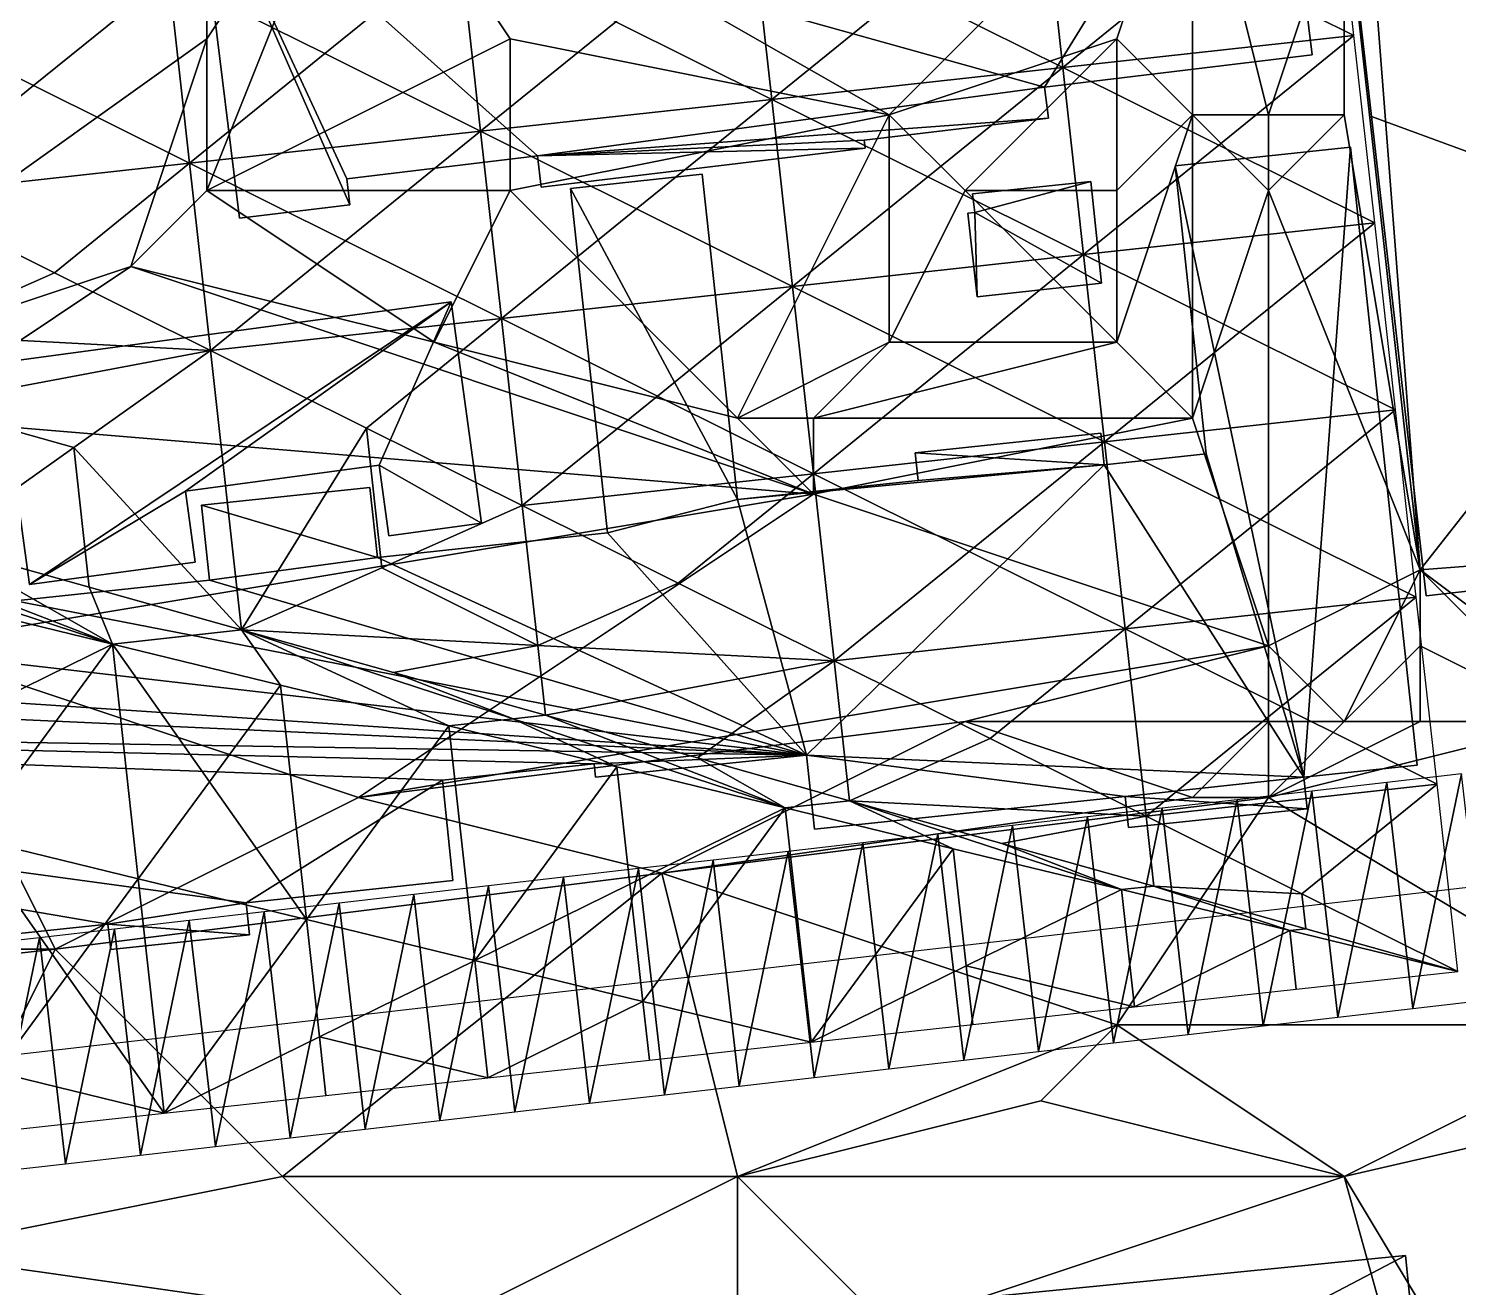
# Model space of a CAD drawing. Header units: metres. Extents: x -1103 to 901, y -902 to 905.
# Drawn here: x -828.7 to -790.99, y 507.08 to 540.27 of the extents above; entities that cross this region are included whole.
import ezdxf

# ---------------------------------------------------------------- set-up
doc = ezdxf.new("R2010")
doc.units = ezdxf.units.M
for name, color, linetype in [('OSM_BUILDING_FOOTPRINTS', 7, 'CONTINUOUS'), ('OSM_BUILDING_ROOFS', 1, 'CONTINUOUS'), ('OSM_BUILDING_WALLS', 8, 'CONTINUOUS'), ('OSM_PARKING', 8, 'CONTINUOUS'), ('OSM_ROAD_AXES', 2, 'CONTINUOUS'), ('OSM_ROAD_SURFACE', 9, 'CONTINUOUS'), ('OSM_TERRAIN', 3, 'CONTINUOUS')]:
    doc.layers.add(name, color=color, linetype=linetype)

msp = doc.modelspace()

# ---------------------------------------------------------------- linework, layer by layer
at = {"layer": 'OSM_BUILDING_FOOTPRINTS'}
for points in [[(-769.667, 554.857, 12.232), (-766.616, 528.172, 12.232), (-791.841, 525.318, 12.232), (-793.278, 537.959, 12.232), (-794.892, 552.015, 12.232), (-769.667, 554.857, 12.232)], [(-794.848, 539.584, 13.418), (-801.9, 538.733, 13.418), (-801.801, 537.914, 13.418), (-806.664, 537.328, 13.418), (-806.631, 537.118, 13.418), (-815.176, 536.089, 13.418), (-815.275, 536.919, 13.418), (-820.305, 536.311, 13.418), (-820.227, 535.625, 13.418), (-823.135, 535.271, 13.418), (-824.328, 544.992, 13.418), (-795.931, 548.421, 13.418), (-794.848, 539.584, 13.418)], [(-803.923, 535.404, 14.622), (-803.68, 533.203, 14.622), (-800.397, 533.557, 14.622), (-800.684, 536.245, 14.622), (-803.801, 535.913, 14.622), (-803.746, 535.426, 14.622), (-803.923, 535.404, 14.622)], [(-829.479, 531.456, 16.001), (-817.552, 533.07, 16.001), (-816.756, 527.231, 16.001), (-819.199, 526.899, 16.001), (-819.454, 528.757, 16.001), (-824.56, 528.072, 16.001), (-824.306, 526.203, 16.001), (-828.672, 525.616, 16.001), (-829.479, 531.456, 16.001)], [(-805.592, 506.606, 12.35), (-792.382, 507.923, 12.35), (-789.254, 476.902, 12.35), (-803.679, 475.464, 12.35), (-806.266, 501.165, 12.35), (-805.05, 501.276, 12.35), (-805.592, 506.606, 12.35)]]:
    msp.add_polyline3d(points, close=True, dxfattribs=at)
msp.add_polyline3d([(-829.048, 525.185, 13.005), (-823.93, 525.727, 13.005), (-824.14, 527.707, 13.005), (-819.697, 528.171, 13.005), (-819.498, 526.324, 13.005), (-813.429, 526.977, 13.005), (-814.402, 536.056, 13.005), (-810.931, 536.432, 13.005), (-810.002, 527.851, 13.005), (-805.238, 528.359, 13.005), (-805.316, 529.089, 13.005), (-800.419, 529.609, 13.005), (-800.33, 528.769, 13.005), (-797.644, 529.056, 13.005), (-798.462, 536.654, 13.005), (-793.831, 537.151, 13.005), (-792.073, 520.851, 13.005), (-795.069, 520.53, 13.005), (-794.98, 519.7, 13.005), (-799.689, 519.203, 13.005), (-799.778, 520.021, 13.005), (-807.968, 519.158, 13.005), (-808.178, 521.116, 13.005), (-813.75, 520.529, 13.005), (-813.783, 520.883, 13.005), (-817.784, 520.452, 13.005), (-817.508, 517.809, 13.005), (-822.957, 517.223, 13.005), (-822.869, 516.371, 13.005), (-826.528, 515.984, 13.005), (-826.605, 516.659, 13.005), (-832.386, 516.05, 13.005)], dxfattribs=at)
at = {"layer": 'OSM_BUILDING_ROOFS'}
for points in [[(-766.616, 528.172, 22.232), (-769.667, 554.857, 22.232), (-794.892, 552.015, 22.232)], [(-766.616, 528.172, 22.232), (-794.892, 552.015, 22.232), (-793.278, 537.959, 22.232)], [(-801.9, 538.733, 28.218), (-795.931, 548.421, 28.218), (-824.328, 544.992, 28.218)], [(-801.9, 538.733, 28.218), (-794.848, 539.584, 28.218), (-795.931, 548.421, 28.218)], [(-824.328, 544.992, 28.218), (-823.135, 535.271, 28.218), (-820.227, 535.625, 28.218)], [(-824.328, 544.992, 28.218), (-820.227, 535.625, 28.218), (-820.305, 536.311, 28.218)], [(-824.328, 544.992, 28.218), (-820.305, 536.311, 28.218), (-815.275, 536.919, 28.218)], [(-815.275, 536.919, 28.218), (-801.9, 538.733, 28.218), (-824.328, 544.992, 28.218)], [(-815.275, 536.919, 28.218), (-801.801, 537.914, 28.218), (-801.9, 538.733, 28.218)], [(-815.275, 536.919, 28.218), (-806.664, 537.328, 28.218), (-801.801, 537.914, 28.218)], [(-766.616, 528.172, 22.232), (-793.278, 537.959, 22.232), (-791.841, 525.318, 22.232)], [(-815.275, 536.919, 28.218), (-806.631, 537.118, 28.218), (-806.664, 537.328, 28.218)], [(-815.275, 536.919, 28.218), (-815.176, 536.089, 28.218), (-806.631, 537.118, 28.218)], [(-795.069, 520.53, 27.805), (-793.831, 537.151, 27.805), (-798.462, 536.654, 27.805)], [(-795.069, 520.53, 27.805), (-792.073, 520.851, 27.805), (-793.831, 537.151, 27.805)], [(-795.069, 520.53, 27.805), (-798.462, 536.654, 27.805), (-797.644, 529.056, 27.805)], [(-810.002, 527.851, 27.805), (-810.931, 536.432, 27.805), (-814.402, 536.056, 27.805)], [(-803.746, 535.426, 26.222), (-800.684, 536.245, 26.222), (-803.801, 535.913, 26.222)], [(-803.746, 535.426, 26.222), (-800.397, 533.557, 26.222), (-800.684, 536.245, 26.222)], [(-810.002, 527.851, 27.805), (-814.402, 536.056, 27.805), (-813.429, 526.977, 27.805)], [(-803.746, 535.426, 26.222), (-803.923, 535.404, 26.222), (-803.68, 533.203, 26.222)], [(-803.746, 535.426, 26.222), (-803.68, 533.203, 26.222), (-800.397, 533.557, 26.222)], [(-817.552, 533.07, 30.801), (-829.479, 531.456, 30.801), (-828.672, 525.616, 30.801)], [(-817.552, 533.07, 30.801), (-828.672, 525.616, 30.801), (-824.56, 528.072, 30.801)], [(-817.552, 533.07, 30.801), (-824.56, 528.072, 30.801), (-819.454, 528.757, 30.801)], [(-819.454, 528.757, 30.801), (-816.756, 527.231, 30.801), (-817.552, 533.07, 30.801)], [(-800.33, 528.769, 27.805), (-800.419, 529.609, 27.805), (-805.316, 529.089, 27.805)], [(-800.33, 528.769, 27.805), (-805.316, 529.089, 27.805), (-805.238, 528.359, 27.805)], [(-819.454, 528.757, 30.801), (-819.199, 526.899, 30.801), (-816.756, 527.231, 30.801)], [(-800.33, 528.769, 27.805), (-805.238, 528.359, 27.805), (-810.002, 527.851, 27.805)], [(-808.178, 521.116, 27.805), (-800.33, 528.769, 27.805), (-810.002, 527.851, 27.805)], [(-808.178, 521.116, 27.805), (-795.069, 520.53, 27.805), (-800.33, 528.769, 27.805)], [(-795.069, 520.53, 27.805), (-797.644, 529.056, 27.805), (-800.33, 528.769, 27.805)], [(-828.672, 525.616, 30.801), (-824.306, 526.203, 30.801), (-824.56, 528.072, 30.801)], [(-819.498, 526.324, 27.805), (-819.697, 528.171, 27.805), (-824.14, 527.707, 27.805)], [(-819.498, 526.324, 27.805), (-824.14, 527.707, 27.805), (-823.93, 525.727, 27.805)], [(-808.178, 521.116, 27.805), (-810.002, 527.851, 27.805), (-813.429, 526.977, 27.805)], [(-808.178, 521.116, 27.805), (-813.429, 526.977, 27.805), (-819.498, 526.324, 27.805)], [(-808.178, 521.116, 27.805), (-819.498, 526.324, 27.805), (-823.93, 525.727, 27.805)], [(-808.178, 521.116, 27.805), (-823.93, 525.727, 27.805), (-829.048, 525.185, 27.805)], [(-808.178, 521.116, 27.805), (-829.048, 525.185, 27.805), (-837.549, 524.51, 27.805)], [(-808.178, 521.116, 27.805), (-837.549, 524.51, 27.805), (-842.876, 523.404, 27.805)], [(-808.178, 521.116, 27.805), (-842.876, 523.404, 27.805), (-847.63, 522.896, 27.805)], [(-808.178, 521.116, 27.805), (-847.63, 522.896, 27.805), (-857.412, 521.911, 27.805)], [(-857.412, 521.911, 27.805), (-832.386, 516.05, 27.805), (-826.605, 516.659, 27.805)], [(-857.412, 521.911, 27.805), (-826.605, 516.659, 27.805), (-822.957, 517.223, 27.805)], [(-857.412, 521.911, 27.805), (-822.957, 517.223, 27.805), (-817.784, 520.452, 27.805)], [(-857.412, 521.911, 27.805), (-817.784, 520.452, 27.805), (-813.783, 520.883, 27.805)], [(-857.412, 521.911, 27.805), (-813.783, 520.883, 27.805), (-808.178, 521.116, 27.805)], [(-813.783, 520.883, 27.805), (-813.75, 520.529, 27.805), (-808.178, 521.116, 27.805)], [(-808.178, 521.116, 27.805), (-807.968, 519.158, 27.805), (-799.778, 520.021, 27.805)], [(-808.178, 521.116, 27.805), (-799.778, 520.021, 27.805), (-795.069, 520.53, 27.805)], [(-822.957, 517.223, 27.805), (-817.508, 517.809, 27.805), (-817.784, 520.452, 27.805)], [(-799.778, 520.021, 27.805), (-794.98, 519.7, 27.805), (-795.069, 520.53, 27.805)], [(-799.778, 520.021, 27.805), (-799.689, 519.203, 27.805), (-794.98, 519.7, 27.805)], [(-826.605, 516.659, 27.805), (-822.869, 516.371, 27.805), (-822.957, 517.223, 27.805)], [(-826.605, 516.659, 27.805), (-826.528, 515.984, 27.805), (-822.869, 516.371, 27.805)], [(-792.382, 507.923, 23.95), (-805.592, 506.606, 23.95), (-805.05, 501.276, 23.95)], [(-805.05, 501.276, 23.95), (-789.254, 476.902, 23.95), (-792.382, 507.923, 23.95)]]:
    msp.add_3dface(points, dxfattribs=at)
at = {"layer": 'OSM_BUILDING_WALLS'}
for points in [[(-794.892, 552.015, 12.232), (-793.278, 537.959, 12.232), (-793.278, 537.959, 22.232)], [(-794.892, 552.015, 12.232), (-793.278, 537.959, 22.232), (-794.892, 552.015, 22.232)], [(-794.848, 539.584, 13.418), (-795.931, 548.421, 13.418), (-795.931, 548.421, 28.218)], [(-794.848, 539.584, 13.418), (-795.931, 548.421, 28.218), (-794.848, 539.584, 28.218)], [(-824.328, 544.992, 13.418), (-823.135, 535.271, 13.418), (-823.135, 535.271, 28.218)], [(-824.328, 544.992, 13.418), (-823.135, 535.271, 28.218), (-824.328, 544.992, 28.218)], [(-801.9, 538.733, 13.418), (-794.848, 539.584, 13.418), (-794.848, 539.584, 28.218)], [(-801.9, 538.733, 13.418), (-794.848, 539.584, 28.218), (-801.9, 538.733, 28.218)], [(-801.801, 537.914, 13.418), (-801.9, 538.733, 13.418), (-801.9, 538.733, 28.218)], [(-801.801, 537.914, 13.418), (-801.9, 538.733, 28.218), (-801.801, 537.914, 28.218)], [(-806.664, 537.328, 13.418), (-801.801, 537.914, 13.418), (-801.801, 537.914, 28.218)], [(-806.664, 537.328, 13.418), (-801.801, 537.914, 28.218), (-806.664, 537.328, 28.218)], [(-793.278, 537.959, 12.232), (-791.841, 525.318, 12.232), (-791.841, 525.318, 22.232)], [(-793.278, 537.959, 12.232), (-791.841, 525.318, 22.232), (-793.278, 537.959, 22.232)], [(-815.176, 536.089, 13.418), (-806.631, 537.118, 13.418), (-806.631, 537.118, 28.218)], [(-815.176, 536.089, 13.418), (-806.631, 537.118, 28.218), (-815.176, 536.089, 28.218)], [(-806.631, 537.118, 13.418), (-806.664, 537.328, 13.418), (-806.664, 537.328, 28.218)], [(-806.631, 537.118, 13.418), (-806.664, 537.328, 28.218), (-806.631, 537.118, 28.218)], [(-793.831, 537.151, 13.005), (-798.462, 536.654, 13.005), (-798.462, 536.654, 27.805)], [(-793.831, 537.151, 13.005), (-798.462, 536.654, 27.805), (-793.831, 537.151, 27.805)], [(-792.073, 520.851, 13.005), (-793.831, 537.151, 13.005), (-793.831, 537.151, 27.805)], [(-792.073, 520.851, 13.005), (-793.831, 537.151, 27.805), (-792.073, 520.851, 27.805)], [(-820.305, 536.311, 13.418), (-815.275, 536.919, 13.418), (-815.275, 536.919, 28.218)], [(-820.305, 536.311, 13.418), (-815.275, 536.919, 28.218), (-820.305, 536.311, 28.218)], [(-815.275, 536.919, 13.418), (-815.176, 536.089, 13.418), (-815.176, 536.089, 28.218)], [(-815.275, 536.919, 13.418), (-815.176, 536.089, 28.218), (-815.275, 536.919, 28.218)], [(-798.462, 536.654, 13.005), (-797.644, 529.056, 13.005), (-797.644, 529.056, 27.805)], [(-798.462, 536.654, 13.005), (-797.644, 529.056, 27.805), (-798.462, 536.654, 27.805)], [(-820.227, 535.625, 13.418), (-820.305, 536.311, 13.418), (-820.305, 536.311, 28.218)], [(-820.227, 535.625, 13.418), (-820.305, 536.311, 28.218), (-820.227, 535.625, 28.218)], [(-810.931, 536.432, 13.005), (-814.402, 536.056, 13.005), (-814.402, 536.056, 27.805)], [(-810.931, 536.432, 13.005), (-814.402, 536.056, 27.805), (-810.931, 536.432, 27.805)], [(-810.002, 527.851, 13.005), (-810.931, 536.432, 13.005), (-810.931, 536.432, 27.805)], [(-810.002, 527.851, 13.005), (-810.931, 536.432, 27.805), (-810.002, 527.851, 27.805)], [(-800.684, 536.245, 14.622), (-803.801, 535.913, 14.622), (-803.801, 535.913, 26.222)], [(-800.684, 536.245, 14.622), (-803.801, 535.913, 26.222), (-800.684, 536.245, 26.222)], [(-800.397, 533.557, 14.622), (-800.684, 536.245, 14.622), (-800.684, 536.245, 26.222)], [(-800.397, 533.557, 14.622), (-800.684, 536.245, 26.222), (-800.397, 533.557, 26.222)], [(-814.402, 536.056, 13.005), (-813.429, 526.977, 13.005), (-813.429, 526.977, 27.805)], [(-814.402, 536.056, 13.005), (-813.429, 526.977, 27.805), (-814.402, 536.056, 27.805)], [(-803.801, 535.913, 14.622), (-803.746, 535.426, 14.622), (-803.746, 535.426, 26.222)], [(-803.801, 535.913, 14.622), (-803.746, 535.426, 26.222), (-803.801, 535.913, 26.222)], [(-823.135, 535.271, 13.418), (-820.227, 535.625, 13.418), (-820.227, 535.625, 28.218)], [(-823.135, 535.271, 13.418), (-820.227, 535.625, 28.218), (-823.135, 535.271, 28.218)], [(-803.746, 535.426, 14.622), (-803.923, 535.404, 14.622), (-803.923, 535.404, 26.222)], [(-803.746, 535.426, 14.622), (-803.923, 535.404, 26.222), (-803.746, 535.426, 26.222)], [(-803.923, 535.404, 14.622), (-803.68, 533.203, 14.622), (-803.68, 533.203, 26.222)], [(-803.923, 535.404, 14.622), (-803.68, 533.203, 26.222), (-803.923, 535.404, 26.222)], [(-803.68, 533.203, 14.622), (-800.397, 533.557, 14.622), (-800.397, 533.557, 26.222)], [(-803.68, 533.203, 14.622), (-800.397, 533.557, 26.222), (-803.68, 533.203, 26.222)], [(-817.552, 533.07, 16.001), (-829.479, 531.456, 16.001), (-829.479, 531.456, 30.801)], [(-817.552, 533.07, 16.001), (-829.479, 531.456, 30.801), (-817.552, 533.07, 30.801)], [(-816.756, 527.231, 16.001), (-817.552, 533.07, 16.001), (-817.552, 533.07, 30.801)], [(-816.756, 527.231, 16.001), (-817.552, 533.07, 30.801), (-816.756, 527.231, 30.801)], [(-829.479, 531.456, 16.001), (-828.672, 525.616, 16.001), (-828.672, 525.616, 30.801)], [(-829.479, 531.456, 16.001), (-828.672, 525.616, 30.801), (-829.479, 531.456, 30.801)], [(-800.419, 529.609, 13.005), (-805.316, 529.089, 13.005), (-805.316, 529.089, 27.805)], [(-800.419, 529.609, 13.005), (-805.316, 529.089, 27.805), (-800.419, 529.609, 27.805)], [(-800.33, 528.769, 13.005), (-800.419, 529.609, 13.005), (-800.419, 529.609, 27.805)], [(-800.33, 528.769, 13.005), (-800.419, 529.609, 27.805), (-800.33, 528.769, 27.805)], [(-805.316, 529.089, 13.005), (-805.238, 528.359, 13.005), (-805.238, 528.359, 27.805)], [(-805.316, 529.089, 13.005), (-805.238, 528.359, 27.805), (-805.316, 529.089, 27.805)], [(-824.56, 528.072, 16.001), (-819.454, 528.757, 16.001), (-819.454, 528.757, 30.801)], [(-824.56, 528.072, 16.001), (-819.454, 528.757, 30.801), (-824.56, 528.072, 30.801)], [(-819.454, 528.757, 16.001), (-819.199, 526.899, 16.001), (-819.199, 526.899, 30.801)], [(-819.454, 528.757, 16.001), (-819.199, 526.899, 30.801), (-819.454, 528.757, 30.801)], [(-797.644, 529.056, 13.005), (-800.33, 528.769, 13.005), (-800.33, 528.769, 27.805)], [(-797.644, 529.056, 13.005), (-800.33, 528.769, 27.805), (-797.644, 529.056, 27.805)], [(-805.238, 528.359, 13.005), (-810.002, 527.851, 13.005), (-810.002, 527.851, 27.805)], [(-805.238, 528.359, 13.005), (-810.002, 527.851, 27.805), (-805.238, 528.359, 27.805)], [(-824.306, 526.203, 16.001), (-824.56, 528.072, 16.001), (-824.56, 528.072, 30.801)], [(-824.306, 526.203, 16.001), (-824.56, 528.072, 30.801), (-824.306, 526.203, 30.801)], [(-819.697, 528.171, 13.005), (-824.14, 527.707, 13.005), (-824.14, 527.707, 27.805)], [(-819.697, 528.171, 13.005), (-824.14, 527.707, 27.805), (-819.697, 528.171, 27.805)], [(-819.498, 526.324, 13.005), (-819.697, 528.171, 13.005), (-819.697, 528.171, 27.805)], [(-819.498, 526.324, 13.005), (-819.697, 528.171, 27.805), (-819.498, 526.324, 27.805)], [(-791.841, 525.318, 12.232), (-766.616, 528.172, 12.232), (-766.616, 528.172, 22.232)], [(-791.841, 525.318, 12.232), (-766.616, 528.172, 22.232), (-791.841, 525.318, 22.232)], [(-824.14, 527.707, 13.005), (-823.93, 525.727, 13.005), (-823.93, 525.727, 27.805)], [(-824.14, 527.707, 13.005), (-823.93, 525.727, 27.805), (-824.14, 527.707, 27.805)], [(-819.199, 526.899, 16.001), (-816.756, 527.231, 16.001), (-816.756, 527.231, 30.801)], [(-819.199, 526.899, 16.001), (-816.756, 527.231, 30.801), (-819.199, 526.899, 30.801)], [(-813.429, 526.977, 13.005), (-819.498, 526.324, 13.005), (-819.498, 526.324, 27.805)], [(-813.429, 526.977, 13.005), (-819.498, 526.324, 27.805), (-813.429, 526.977, 27.805)], [(-828.672, 525.616, 16.001), (-824.306, 526.203, 16.001), (-824.306, 526.203, 30.801)], [(-828.672, 525.616, 16.001), (-824.306, 526.203, 30.801), (-828.672, 525.616, 30.801)], [(-823.93, 525.727, 13.005), (-829.048, 525.185, 13.005), (-829.048, 525.185, 27.805)], [(-823.93, 525.727, 13.005), (-829.048, 525.185, 27.805), (-823.93, 525.727, 27.805)], [(-817.784, 520.452, 13.005), (-813.783, 520.883, 13.005), (-813.783, 520.883, 27.805)], [(-817.784, 520.452, 13.005), (-813.783, 520.883, 27.805), (-817.784, 520.452, 27.805)], [(-813.783, 520.883, 13.005), (-813.75, 520.529, 13.005), (-813.75, 520.529, 27.805)], [(-813.783, 520.883, 13.005), (-813.75, 520.529, 27.805), (-813.783, 520.883, 27.805)], [(-813.75, 520.529, 13.005), (-808.178, 521.116, 13.005), (-808.178, 521.116, 27.805)], [(-813.75, 520.529, 13.005), (-808.178, 521.116, 27.805), (-813.75, 520.529, 27.805)], [(-808.178, 521.116, 13.005), (-807.968, 519.158, 13.005), (-807.968, 519.158, 27.805)], [(-808.178, 521.116, 13.005), (-807.968, 519.158, 27.805), (-808.178, 521.116, 27.805)], [(-795.069, 520.53, 13.005), (-792.073, 520.851, 13.005), (-792.073, 520.851, 27.805)], [(-795.069, 520.53, 13.005), (-792.073, 520.851, 27.805), (-795.069, 520.53, 27.805)], [(-817.508, 517.809, 13.005), (-817.784, 520.452, 13.005), (-817.784, 520.452, 27.805)], [(-817.508, 517.809, 13.005), (-817.784, 520.452, 27.805), (-817.508, 517.809, 27.805)], [(-794.98, 519.7, 13.005), (-795.069, 520.53, 13.005), (-795.069, 520.53, 27.805)], [(-794.98, 519.7, 13.005), (-795.069, 520.53, 27.805), (-794.98, 519.7, 27.805)], [(-807.968, 519.158, 13.005), (-799.778, 520.021, 13.005), (-799.778, 520.021, 27.805)], [(-807.968, 519.158, 13.005), (-799.778, 520.021, 27.805), (-807.968, 519.158, 27.805)], [(-799.778, 520.021, 13.005), (-799.689, 519.203, 13.005), (-799.689, 519.203, 27.805)], [(-799.778, 520.021, 13.005), (-799.689, 519.203, 27.805), (-799.778, 520.021, 27.805)], [(-799.689, 519.203, 13.005), (-794.98, 519.7, 13.005), (-794.98, 519.7, 27.805)], [(-799.689, 519.203, 13.005), (-794.98, 519.7, 27.805), (-799.689, 519.203, 27.805)], [(-822.957, 517.223, 13.005), (-817.508, 517.809, 13.005), (-817.508, 517.809, 27.805)], [(-822.957, 517.223, 13.005), (-817.508, 517.809, 27.805), (-822.957, 517.223, 27.805)], [(-822.869, 516.371, 13.005), (-822.957, 517.223, 13.005), (-822.957, 517.223, 27.805)], [(-822.869, 516.371, 13.005), (-822.957, 517.223, 27.805), (-822.869, 516.371, 27.805)], [(-832.386, 516.05, 13.005), (-826.605, 516.659, 13.005), (-826.605, 516.659, 27.805)], [(-832.386, 516.05, 13.005), (-826.605, 516.659, 27.805), (-832.386, 516.05, 27.805)], [(-826.605, 516.659, 13.005), (-826.528, 515.984, 13.005), (-826.528, 515.984, 27.805)], [(-826.605, 516.659, 13.005), (-826.528, 515.984, 27.805), (-826.605, 516.659, 27.805)], [(-826.528, 515.984, 13.005), (-822.869, 516.371, 13.005), (-822.869, 516.371, 27.805)], [(-826.528, 515.984, 13.005), (-822.869, 516.371, 27.805), (-826.528, 515.984, 27.805)], [(-792.382, 507.923, 12.35), (-805.592, 506.606, 12.35), (-805.592, 506.606, 23.95)], [(-792.382, 507.923, 12.35), (-805.592, 506.606, 23.95), (-792.382, 507.923, 23.95)], [(-789.254, 476.902, 12.35), (-792.382, 507.923, 12.35), (-792.382, 507.923, 23.95)], [(-789.254, 476.902, 12.35), (-792.382, 507.923, 23.95), (-789.254, 476.902, 23.95)]]:
    msp.add_3dface(points, dxfattribs=at)
at = {"layer": 'OSM_PARKING'}
for points in [[(-793.744, 540.092, 14.628), (-794.293, 545.028, 14.662), (-797.857, 542.139, 17.374)], [(-801.421, 539.25, 17.385), (-801.97, 544.186, 17.34), (-805.534, 541.297, 17.342)], [(-801.421, 539.25, 17.385), (-797.857, 542.139, 17.374), (-801.97, 544.186, 17.34)], [(-809.098, 538.408, 17.381), (-809.647, 543.344, 17.426), (-813.211, 540.455, 17.442)], [(-805.534, 541.297, 17.342), (-809.647, 543.344, 17.426), (-809.098, 538.408, 17.381)], [(-820.888, 539.613, 17.629), (-817.323, 542.502, 17.528), (-825, 541.66, 18.49)], [(-816.775, 537.566, 17.739), (-817.323, 542.502, 17.528), (-820.888, 539.613, 17.629)], [(-816.775, 537.566, 17.739), (-813.211, 540.455, 17.442), (-817.323, 542.502, 17.528)], [(-793.744, 540.092, 14.628), (-797.857, 542.139, 17.374), (-801.421, 539.25, 17.385)], [(-828.564, 538.771, 18.653), (-825, 541.66, 18.49), (-832.677, 540.818, 18.805)], [(-824.452, 536.724, 18.078), (-825, 541.66, 18.49), (-828.564, 538.771, 18.653)], [(-824.452, 536.724, 18.078), (-820.888, 539.613, 17.629), (-825, 541.66, 18.49)], [(-801.421, 539.25, 17.385), (-805.534, 541.297, 17.342), (-809.098, 538.408, 17.381)], [(-832.129, 535.882, 18.815), (-828.564, 538.771, 18.653), (-832.677, 540.818, 18.805)], [(-809.098, 538.408, 17.381), (-813.211, 540.455, 17.442), (-816.775, 537.566, 17.739)], [(-797.308, 537.203, 17.41), (-793.744, 540.092, 14.628), (-801.421, 539.25, 17.385)], [(-793.196, 535.155, 14.641), (-793.744, 540.092, 14.628), (-797.308, 537.203, 17.41)], [(-824.452, 536.724, 18.078), (-816.775, 537.566, 17.739), (-820.888, 539.613, 17.629)], [(-801.421, 539.25, 17.385), (-809.098, 538.408, 17.381), (-804.985, 536.361, 16.979)], [(-800.872, 534.313, 16.831), (-801.421, 539.25, 17.385), (-804.985, 536.361, 16.979)], [(-797.308, 537.203, 17.41), (-801.421, 539.25, 17.385), (-800.872, 534.313, 16.831)], [(-824.452, 536.724, 18.078), (-828.564, 538.771, 18.653), (-832.129, 535.882, 18.815)], [(-812.662, 535.519, 17.798), (-809.098, 538.408, 17.381), (-816.775, 537.566, 17.739)], [(-808.549, 533.471, 17.725), (-809.098, 538.408, 17.381), (-812.662, 535.519, 17.798)], [(-804.985, 536.361, 16.979), (-809.098, 538.408, 17.381), (-808.549, 533.471, 17.725)], [(-820.339, 534.677, 17.964), (-816.775, 537.566, 17.739), (-824.452, 536.724, 18.078)], [(-816.226, 532.629, 18.18), (-816.775, 537.566, 17.739), (-820.339, 534.677, 17.964)], [(-812.662, 535.519, 17.798), (-816.775, 537.566, 17.739), (-816.226, 532.629, 18.18)], [(-793.196, 535.155, 14.641), (-797.308, 537.203, 17.41), (-800.872, 534.313, 16.831)], [(-828.016, 533.835, 18.489), (-824.452, 536.724, 18.078), (-832.129, 535.882, 18.815)], [(-823.903, 531.787, 18.223), (-824.452, 536.724, 18.078), (-828.016, 533.835, 18.489)], [(-823.903, 531.787, 18.223), (-820.339, 534.677, 17.964), (-824.452, 536.724, 18.078)], [(-800.872, 534.313, 16.831), (-804.985, 536.361, 16.979), (-808.549, 533.471, 17.725)], [(-828.016, 533.835, 18.489), (-832.129, 535.882, 18.815), (-831.72, 532.197, 18.702)], [(-808.549, 533.471, 17.725), (-812.662, 535.519, 17.798), (-816.226, 532.629, 18.18)], [(-796.76, 532.266, 17.542), (-793.196, 535.155, 14.641), (-800.872, 534.313, 16.831)], [(-792.647, 530.219, 14.654), (-793.196, 535.155, 14.641), (-796.76, 532.266, 17.542)], [(-816.226, 532.629, 18.18), (-820.339, 534.677, 17.964), (-823.903, 531.787, 18.223)], [(-804.437, 531.424, 17.099), (-800.872, 534.313, 16.831), (-808.549, 533.471, 17.725)], [(-800.324, 529.377, 17.979), (-800.872, 534.313, 16.831), (-804.437, 531.424, 17.099)], [(-800.324, 529.377, 17.979), (-796.76, 532.266, 17.542), (-800.872, 534.313, 16.831)], [(-823.903, 531.787, 18.223), (-828.016, 533.835, 18.489), (-831.72, 532.197, 18.702)], [(-812.113, 530.582, 18.1), (-808.549, 533.471, 17.725), (-816.226, 532.629, 18.18)], [(-808.001, 528.535, 17.932), (-808.549, 533.471, 17.725), (-812.113, 530.582, 18.1)], [(-808.001, 528.535, 17.932), (-804.437, 531.424, 17.099), (-808.549, 533.471, 17.725)], [(-819.79, 529.74, 18.125), (-816.226, 532.629, 18.18), (-823.903, 531.787, 18.223)], [(-815.678, 527.693, 18.082), (-816.226, 532.629, 18.18), (-819.79, 529.74, 18.125)], [(-815.678, 527.693, 18.082), (-812.113, 530.582, 18.1), (-816.226, 532.629, 18.18)], [(-831.515, 530.354, 18.112), (-823.903, 531.787, 18.223), (-831.72, 532.197, 18.702)], [(-792.647, 530.219, 14.654), (-796.76, 532.266, 17.542), (-800.324, 529.377, 17.979)], [(-827.505, 529.228, 18.082), (-823.903, 531.787, 18.223), (-831.515, 530.354, 18.112)], [(-823.085, 524.417, 18.07), (-823.903, 531.787, 18.223), (-827.505, 529.228, 18.082)], [(-819.79, 529.74, 18.125), (-823.903, 531.787, 18.223), (-823.085, 524.417, 18.07)], [(-808.001, 528.535, 17.932), (-800.324, 529.377, 17.979), (-804.437, 531.424, 17.099)], [(-808.001, 528.535, 17.932), (-812.113, 530.582, 18.1), (-815.678, 527.693, 18.082)], [(-831.106, 526.669, 18.082), (-827.505, 529.228, 18.082), (-831.515, 530.354, 18.112)], [(-796.211, 527.33, 17.848), (-792.647, 530.219, 14.654), (-800.324, 529.377, 17.979)], [(-792.098, 525.283, 14.907), (-792.647, 530.219, 14.654), (-796.211, 527.33, 17.848)], [(-819.381, 526.055, 18.081), (-819.79, 529.74, 18.125), (-823.085, 524.417, 18.07)], [(-815.678, 527.693, 18.082), (-819.79, 529.74, 18.125), (-819.381, 526.055, 18.081)], [(-827.096, 525.543, 18.082), (-827.505, 529.228, 18.082), (-831.106, 526.669, 18.082)], [(-823.085, 524.417, 18.07), (-827.505, 529.228, 18.082), (-827.096, 525.543, 18.082)], [(-803.888, 526.488, 18.081), (-800.324, 529.377, 17.979), (-808.001, 528.535, 17.932)], [(-799.775, 524.441, 18.078), (-800.324, 529.377, 17.979), (-803.888, 526.488, 18.081)], [(-796.211, 527.33, 17.848), (-800.324, 529.377, 17.979), (-799.775, 524.441, 18.078)], [(-811.565, 525.646, 18.063), (-808.001, 528.535, 17.932), (-815.678, 527.693, 18.082)], [(-807.452, 523.599, 18.059), (-808.001, 528.535, 17.932), (-811.565, 525.646, 18.063)], [(-807.452, 523.599, 18.059), (-803.888, 526.488, 18.081), (-808.001, 528.535, 17.932)], [(-815.269, 524.008, 18.052), (-815.678, 527.693, 18.082), (-819.381, 526.055, 18.081)], [(-811.565, 525.646, 18.063), (-815.678, 527.693, 18.082), (-815.269, 524.008, 18.052)], [(-792.098, 525.283, 14.907), (-796.211, 527.33, 17.848), (-799.775, 524.441, 18.078)], [(-832.808, 526.481, 18.218), (-833.659, 526.387, 18.361), (-826.489, 524.041, 18.072)], [(-831.106, 526.669, 18.082), (-832.808, 526.481, 18.218), (-826.489, 524.041, 18.072)], [(-827.096, 525.543, 18.082), (-831.106, 526.669, 18.082), (-826.489, 524.041, 18.072)], [(-799.775, 524.441, 18.078), (-803.888, 526.488, 18.081), (-807.452, 523.599, 18.059)], [(-826.489, 524.041, 18.072), (-833.659, 526.387, 18.361), (-830.926, 525.12, 18.082)], [(-815.269, 524.008, 18.052), (-819.381, 526.055, 18.081), (-823.085, 524.417, 18.07)], [(-823.085, 524.417, 18.07), (-827.096, 525.543, 18.082), (-826.489, 524.041, 18.072)], [(-807.452, 523.599, 18.059), (-811.565, 525.646, 18.063), (-815.269, 524.008, 18.052)], [(-830.926, 525.12, 18.082), (-830.583, 522.027, 18.077), (-826.489, 524.041, 18.072)], [(-795.662, 522.394, 17.392), (-792.098, 525.283, 14.907), (-799.775, 524.441, 18.078)], [(-791.55, 520.346, 15.26), (-792.098, 525.283, 14.907), (-795.662, 522.394, 17.392)], [(-822.053, 522.962, 18.053), (-823.085, 524.417, 18.07), (-826.489, 524.041, 18.072)], [(-819.075, 523.291, 18.051), (-815.269, 524.008, 18.052), (-823.085, 524.417, 18.07)], [(-819.075, 523.291, 18.051), (-823.085, 524.417, 18.07), (-815.915, 522.071, 18.035)], [(-815.915, 522.071, 18.035), (-823.085, 524.417, 18.07), (-817.617, 521.883, 18.033)], [(-817.617, 521.883, 18.033), (-823.085, 524.417, 18.07), (-822.053, 522.962, 18.053)], [(-803.339, 521.552, 17.658), (-799.775, 524.441, 18.078), (-807.452, 523.599, 18.059)], [(-799.226, 519.504, 15.986), (-799.775, 524.441, 18.078), (-803.339, 521.552, 17.658)], [(-799.226, 519.504, 15.986), (-795.662, 522.394, 17.392), (-799.775, 524.441, 18.078)], [(-826.489, 524.041, 18.072), (-830.583, 522.027, 18.077), (-830.24, 518.935, 18.075)], [(-826.489, 524.041, 18.072), (-830.24, 518.935, 18.075), (-825.804, 517.856, 18.057)], [(-826.489, 524.041, 18.072), (-825.804, 517.856, 18.057), (-823.929, 520.409, 18.04)], [(-826.489, 524.041, 18.072), (-823.929, 520.409, 18.04), (-822.053, 522.962, 18.053)], [(-815.064, 522.165, 18.037), (-815.269, 524.008, 18.052), (-819.075, 523.291, 18.051)], [(-815.064, 522.165, 18.037), (-807.452, 523.599, 18.059), (-815.269, 524.008, 18.052)], [(-811.053, 521.039, 17.972), (-807.452, 523.599, 18.059), (-815.064, 522.165, 18.037)], [(-807.043, 519.913, 17.168), (-807.452, 523.599, 18.059), (-811.053, 521.039, 17.972)], [(-803.339, 521.552, 17.658), (-807.452, 523.599, 18.059), (-807.043, 519.913, 17.168)], [(-815.064, 522.165, 18.037), (-819.075, 523.291, 18.051), (-815.915, 522.071, 18.035)], [(-823.929, 520.409, 18.04), (-821.368, 516.777, 17.494), (-822.053, 522.962, 18.053)], [(-822.053, 522.962, 18.053), (-821.368, 516.777, 17.494), (-817.617, 521.883, 18.033)], [(-791.55, 520.346, 15.26), (-795.662, 522.394, 17.392), (-799.226, 519.504, 15.986)], [(-813.181, 520.804, 17.988), (-815.915, 522.071, 18.035), (-817.617, 521.883, 18.033)], [(-815.064, 522.165, 18.037), (-815.915, 522.071, 18.035), (-808.745, 519.726, 17.256)], [(-808.745, 519.726, 17.256), (-815.915, 522.071, 18.035), (-813.181, 520.804, 17.988)], [(-811.053, 521.039, 17.972), (-815.064, 522.165, 18.037), (-808.745, 519.726, 17.256)], [(-817.617, 521.883, 18.033), (-821.368, 516.777, 17.494), (-816.932, 515.698, 17.111)], [(-817.617, 521.883, 18.033), (-816.932, 515.698, 17.111), (-813.181, 520.804, 17.988)], [(-799.226, 519.504, 15.986), (-803.339, 521.552, 17.658), (-807.043, 519.913, 17.168)], [(-813.181, 520.804, 17.988), (-816.932, 515.698, 17.111), (-812.839, 517.712, 16.747)], [(-813.181, 520.804, 17.988), (-812.839, 517.712, 16.747), (-808.745, 519.726, 17.256)], [(-807.043, 519.913, 17.168), (-811.053, 521.039, 17.972), (-808.745, 519.726, 17.256)], [(-823.929, 520.409, 18.04), (-825.804, 517.856, 18.057), (-821.368, 516.777, 17.494)], [(-795.114, 517.457, 15.661), (-791.55, 520.346, 15.26), (-799.226, 519.504, 15.986)], [(-791.001, 515.41, 15.177), (-791.55, 520.346, 15.26), (-795.114, 517.457, 15.661)], [(-808.745, 519.726, 17.256), (-812.839, 517.712, 16.747), (-812.496, 514.62, 16.62)], [(-808.745, 519.726, 17.256), (-812.496, 514.62, 16.62), (-808.06, 513.541, 16.316)], [(-804.309, 518.647, 16.263), (-807.043, 519.913, 17.168), (-808.745, 519.726, 17.256)], [(-808.745, 519.726, 17.256), (-808.06, 513.541, 16.316), (-804.309, 518.647, 16.263)], [(-803.033, 518.788, 16.195), (-799.226, 519.504, 15.986), (-807.043, 519.913, 17.168)], [(-803.033, 518.788, 16.195), (-807.043, 519.913, 17.168), (-799.873, 517.568, 16.049)], [(-799.873, 517.568, 16.049), (-807.043, 519.913, 17.168), (-804.309, 518.647, 16.263)], [(-799.022, 517.662, 16.003), (-799.226, 519.504, 15.986), (-803.033, 518.788, 16.195)], [(-795.114, 517.457, 15.661), (-799.226, 519.504, 15.986), (-799.022, 517.662, 16.003)], [(-825.804, 517.856, 18.057), (-830.24, 518.935, 18.075), (-827.679, 515.303, 18.043)], [(-830.24, 518.935, 18.075), (-829.555, 512.75, 18.147), (-827.679, 515.303, 18.043)], [(-804.309, 518.647, 16.263), (-808.06, 513.541, 16.316), (-803.966, 515.554, 16.292)], [(-804.309, 518.647, 16.263), (-803.966, 515.554, 16.292), (-799.873, 517.568, 16.049)], [(-799.022, 517.662, 16.003), (-803.033, 518.788, 16.195), (-799.873, 517.568, 16.049)], [(-825.804, 517.856, 18.057), (-827.679, 515.303, 18.043), (-825.119, 511.671, 17.818)], [(-825.804, 517.856, 18.057), (-825.119, 511.671, 17.818), (-821.368, 516.777, 17.494)], [(-812.839, 517.712, 16.747), (-816.932, 515.698, 17.111), (-812.496, 514.62, 16.62)], [(-799.873, 517.568, 16.049), (-803.966, 515.554, 16.292), (-799.53, 514.475, 16.07)], [(-795.437, 516.489, 15.675), (-799.022, 517.662, 16.003), (-799.873, 517.568, 16.049)], [(-799.873, 517.568, 16.049), (-799.53, 514.475, 16.07), (-795.437, 516.489, 15.675)], [(-795.011, 516.536, 15.631), (-795.114, 517.457, 15.661), (-799.022, 517.662, 16.003)], [(-795.011, 516.536, 15.631), (-799.022, 517.662, 16.003), (-795.437, 516.489, 15.675)], [(-791.001, 515.41, 15.177), (-795.114, 517.457, 15.661), (-795.011, 516.536, 15.631)], [(-821.368, 516.777, 17.494), (-825.119, 511.671, 17.818), (-821.025, 513.685, 17.476)], [(-821.368, 516.777, 17.494), (-821.025, 513.685, 17.476), (-816.932, 515.698, 17.111)], [(-795.437, 516.489, 15.675), (-799.53, 514.475, 16.07), (-795.266, 514.943, 15.624)], [(-791.001, 515.41, 15.177), (-795.011, 516.536, 15.631), (-795.437, 516.489, 15.675)], [(-795.437, 516.489, 15.675), (-795.266, 514.943, 15.624), (-791.001, 515.41, 15.177)], [(-816.932, 515.698, 17.111), (-821.025, 513.685, 17.476), (-816.589, 512.606, 17.03)], [(-816.932, 515.698, 17.111), (-816.589, 512.606, 17.03), (-812.496, 514.62, 16.62)], [(-803.966, 515.554, 16.292), (-808.06, 513.541, 16.316), (-803.795, 514.008, 16.219)], [(-803.966, 515.554, 16.292), (-803.795, 514.008, 16.219), (-799.53, 514.475, 16.07)], [(-827.679, 515.303, 18.043), (-829.555, 512.75, 18.147), (-825.119, 511.671, 17.818)], [(-812.496, 514.62, 16.62), (-816.589, 512.606, 17.03), (-812.324, 513.073, 16.549)], [(-812.496, 514.62, 16.62), (-812.324, 513.073, 16.549), (-808.06, 513.541, 16.316)], [(-821.025, 513.685, 17.476), (-825.119, 511.671, 17.818), (-820.854, 512.139, 17.467)], [(-821.025, 513.685, 17.476), (-820.854, 512.139, 17.467), (-816.589, 512.606, 17.03)], [(-829.555, 512.75, 18.147), (-829.383, 511.204, 18.117), (-825.119, 511.671, 17.818)]]:
    msp.add_3dface(points, dxfattribs=at)
at = {"layer": 'OSM_ROAD_AXES'}
msp.add_polyline3d([(-653.093, 529.854, 15.124), (-723.451, 525.375, 14.149), (-845.828, 511.273, 18.144)], dxfattribs=at)
at = {"layer": 'OSM_ROAD_SURFACE'}
for points in [[(-792.878, 520.394, 15.383), (-794.852, 520.167, 15.628), (-794.165, 514.206, 15.45)], [(-792.878, 520.394, 15.383), (-794.165, 514.206, 15.45), (-792.191, 514.434, 15.244)], [(-790.904, 520.622, 15.138), (-792.878, 520.394, 15.383), (-792.191, 514.434, 15.244)], [(-790.904, 520.622, 15.138), (-792.191, 514.434, 15.244), (-790.217, 514.661, 15.037)], [(-794.852, 520.167, 15.628), (-796.826, 519.939, 15.845), (-796.139, 513.979, 15.652)], [(-794.852, 520.167, 15.628), (-796.139, 513.979, 15.652), (-794.165, 514.206, 15.45)], [(-798.799, 519.712, 15.965), (-800.773, 519.484, 16.086), (-800.086, 513.524, 15.962)], [(-798.799, 519.712, 15.965), (-800.086, 513.524, 15.962), (-798.113, 513.751, 15.809)], [(-796.826, 519.939, 15.845), (-798.799, 519.712, 15.965), (-798.113, 513.751, 15.809)], [(-796.826, 519.939, 15.845), (-798.113, 513.751, 15.809), (-796.139, 513.979, 15.652)], [(-800.773, 519.484, 16.086), (-802.747, 519.257, 16.206), (-802.06, 513.296, 16.091)], [(-800.773, 519.484, 16.086), (-802.06, 513.296, 16.091), (-800.086, 513.524, 15.962)], [(-804.721, 519.029, 16.326), (-806.695, 518.802, 16.44), (-806.008, 512.841, 16.179)], [(-804.721, 519.029, 16.326), (-806.008, 512.841, 16.179), (-804.034, 513.069, 16.135)], [(-802.747, 519.257, 16.206), (-804.721, 519.029, 16.326), (-804.034, 513.069, 16.135)], [(-802.747, 519.257, 16.206), (-804.034, 513.069, 16.135), (-802.06, 513.296, 16.091)], [(-808.669, 518.574, 16.553), (-810.642, 518.347, 16.666), (-809.956, 512.386, 16.267)], [(-808.669, 518.574, 16.553), (-809.956, 512.386, 16.267), (-807.982, 512.614, 16.223)], [(-806.695, 518.802, 16.44), (-808.669, 518.574, 16.553), (-807.982, 512.614, 16.223)], [(-806.695, 518.802, 16.44), (-807.982, 512.614, 16.223), (-806.008, 512.841, 16.179)], [(-810.642, 518.347, 16.666), (-812.616, 518.12, 16.729), (-811.929, 512.159, 16.433)], [(-810.642, 518.347, 16.666), (-811.929, 512.159, 16.433), (-809.956, 512.386, 16.267)], [(-814.59, 517.892, 16.906), (-816.564, 517.665, 17.083), (-815.877, 511.704, 16.878)], [(-814.59, 517.892, 16.906), (-815.877, 511.704, 16.878), (-813.903, 511.932, 16.655)], [(-812.616, 518.12, 16.729), (-814.59, 517.892, 16.906), (-813.903, 511.932, 16.655)], [(-812.616, 518.12, 16.729), (-813.903, 511.932, 16.655), (-811.929, 512.159, 16.433)], [(-818.538, 517.437, 17.26), (-820.511, 517.21, 17.437), (-819.825, 511.249, 17.323)], [(-818.538, 517.437, 17.26), (-819.825, 511.249, 17.323), (-817.851, 511.477, 17.1)], [(-816.564, 517.665, 17.083), (-818.538, 517.437, 17.26), (-817.851, 511.477, 17.1)], [(-816.564, 517.665, 17.083), (-817.851, 511.477, 17.1), (-815.877, 511.704, 16.878)], [(-820.511, 517.21, 17.437), (-822.485, 516.982, 17.614), (-821.798, 511.022, 17.514)], [(-820.511, 517.21, 17.437), (-821.798, 511.022, 17.514), (-819.825, 511.249, 17.323)], [(-824.459, 516.755, 17.791), (-826.433, 516.527, 17.968), (-825.746, 510.567, 17.81)], [(-824.459, 516.755, 17.791), (-825.746, 510.567, 17.81), (-823.772, 510.794, 17.671)], [(-822.485, 516.982, 17.614), (-824.459, 516.755, 17.791), (-823.772, 510.794, 17.671)], [(-822.485, 516.982, 17.614), (-823.772, 510.794, 17.671), (-821.798, 511.022, 17.514)], [(-828.407, 516.3, 18.034), (-830.381, 516.073, 18.029), (-829.694, 510.112, 18.087)], [(-828.407, 516.3, 18.034), (-829.694, 510.112, 18.087), (-827.72, 510.339, 17.948)], [(-826.433, 516.527, 17.968), (-828.407, 516.3, 18.034), (-827.72, 510.339, 17.948)], [(-826.433, 516.527, 17.968), (-827.72, 510.339, 17.948), (-825.746, 510.567, 17.81)]]:
    msp.add_3dface(points, dxfattribs=at)
at = {"layer": 'OSM_TERRAIN'}
for points in [[(-792, 526, 14.424), (-770, 554, 14.36), (-794, 552, 14.36)], [(-792, 526, 14.424), (-766, 528, 14.272), (-770, 554, 14.36)], [(-792, 526, 14.424), (-794, 552, 14.36), (-794, 544, 14.377)], [(-838, 530, 19), (-824, 548, 18.32), (-838, 550, 18.865)], [(-838, 530, 19), (-824, 540, 18.37), (-824, 548, 18.32)], [(-824, 540, 18.37), (-820, 546, 17.508), (-824, 548, 18.32)], [(-824, 536, 17.631), (-820, 546, 17.508), (-824, 540, 18.37)], [(-824, 536, 17.631), (-816, 540, 17.398), (-820, 546, 17.508)], [(-816, 540, 17.398), (-806, 538, 17.208), (-820, 546, 17.508)], [(-806, 538, 17.208), (-798, 546, 17.226), (-820, 546, 17.508)], [(-800, 540, 17.407), (-798, 546, 17.226), (-806, 538, 17.208)], [(-800, 540, 17.407), (-798, 538, 17.473), (-798, 546, 17.226)], [(-798, 538, 17.473), (-796, 538, 16.612), (-798, 546, 17.226)], [(-796, 538, 16.612), (-794, 544, 14.377), (-798, 546, 17.226)], [(-794, 538, 14.956), (-794, 544, 14.377), (-796, 538, 16.612)], [(-794, 538, 14.956), (-792, 526, 14.424), (-794, 544, 14.377)], [(-838, 530, 19), (-826, 534, 18.249), (-824, 540, 18.37)], [(-826, 534, 18.249), (-824, 536, 17.631), (-824, 540, 18.37)], [(-824, 536, 17.631), (-816, 536, 17.845), (-816, 540, 17.398)], [(-816, 536, 17.845), (-806, 538, 17.208), (-816, 540, 17.398)], [(-806, 538, 17.208), (-804, 536, 16.642), (-800, 540, 17.407)], [(-800, 536, 16.754), (-800, 540, 17.407), (-804, 536, 16.642)], [(-800, 536, 16.754), (-798, 538, 17.473), (-800, 540, 17.407)], [(-816, 536, 17.845), (-810, 530, 17.936), (-806, 538, 17.208)], [(-810, 530, 17.936), (-806, 532, 16.895), (-806, 538, 17.208)], [(-806, 532, 16.895), (-804, 536, 16.642), (-806, 538, 17.208)], [(-800, 532, 16.782), (-798, 530, 17.852), (-798, 538, 17.473)], [(-800, 532, 16.782), (-798, 538, 17.473), (-800, 536, 16.754)], [(-798, 530, 17.852), (-796, 536, 17.016), (-798, 538, 17.473)], [(-796, 536, 17.016), (-796, 538, 16.612), (-798, 538, 17.473)], [(-796, 536, 17.016), (-792, 526, 14.424), (-794, 538, 14.956)], [(-796, 536, 17.016), (-794, 538, 14.956), (-796, 538, 16.612)], [(-826, 534, 18.249), (-818, 532, 18.229), (-824, 536, 17.631)], [(-818, 532, 18.229), (-816, 536, 17.845), (-824, 536, 17.631)], [(-818, 532, 18.229), (-810, 530, 17.936), (-816, 536, 17.845)], [(-806, 532, 16.895), (-800, 532, 16.782), (-804, 536, 16.642)], [(-800, 532, 16.782), (-800, 536, 16.754), (-804, 536, 16.642)], [(-796, 524, 17.992), (-796, 536, 17.016), (-798, 530, 17.852)], [(-796, 524, 17.992), (-792, 526, 14.424), (-796, 536, 17.016)], [(-832, 530, 17.992), (-826, 534, 18.249), (-838, 530, 19)], [(-808, 528, 17.992), (-826, 534, 18.249), (-832, 530, 17.992)], [(-808, 528, 17.992), (-818, 532, 18.229), (-826, 534, 18.249)], [(-808, 528, 17.992), (-810, 530, 17.936), (-818, 532, 18.229)], [(-810, 530, 17.936), (-808, 530, 17.431), (-806, 532, 16.895)], [(-808, 530, 17.431), (-798, 530, 17.852), (-800, 532, 16.782)], [(-808, 530, 17.431), (-800, 532, 16.782), (-806, 532, 16.895)], [(-832, 524, 17.992), (-808, 528, 17.992), (-832, 530, 17.992)], [(-808, 528, 17.992), (-808, 530, 17.431), (-810, 530, 17.936)], [(-796, 524, 17.992), (-798, 530, 17.852), (-808, 528, 17.992)], [(-808, 528, 17.992), (-798, 530, 17.852), (-808, 530, 17.431)], [(-832, 524, 17.992), (-820, 520, 17.927), (-808, 528, 17.992)], [(-820, 520, 17.927), (-796, 524, 17.992), (-808, 528, 17.992)], [(-784, 520, 14.318), (-766, 528, 14.272), (-792, 526, 14.424)], [(-796, 524, 17.992), (-794, 522, 16.909), (-792, 526, 14.424)], [(-794, 522, 16.909), (-792, 524, 15.463), (-792, 526, 14.424)], [(-792, 524, 15.463), (-788, 522, 14.722), (-792, 526, 14.424)], [(-788, 522, 14.722), (-784, 520, 14.318), (-792, 526, 14.424)], [(-860, 516, 17.911), (-828, 516, 17.984), (-832, 524, 17.992)], [(-828, 516, 17.984), (-820, 520, 17.927), (-832, 524, 17.992)], [(-820, 520, 17.927), (-804, 522, 17.91), (-796, 524, 17.992)], [(-804, 522, 17.91), (-796, 522, 17.192), (-796, 524, 17.992)], [(-796, 522, 17.192), (-794, 522, 16.909), (-796, 524, 17.992)], [(-794, 522, 16.909), (-792, 522, 16.25), (-792, 524, 15.463)], [(-792, 522, 16.25), (-788, 522, 14.722), (-792, 524, 15.463)], [(-812, 518, 16.583), (-804, 522, 17.91), (-820, 520, 17.927)], [(-812, 518, 16.583), (-798, 520, 16.007), (-804, 522, 17.91)], [(-798, 520, 16.007), (-796, 522, 17.192), (-804, 522, 17.91)], [(-798, 520, 16.007), (-796, 520, 15.72), (-796, 522, 17.192)], [(-796, 520, 15.72), (-786, 514, 14.522), (-788, 522, 14.722)], [(-796, 520, 15.72), (-794, 522, 16.909), (-796, 522, 17.192)], [(-796, 520, 15.72), (-792, 522, 16.25), (-794, 522, 16.909)], [(-796, 520, 15.72), (-788, 522, 14.722), (-792, 522, 16.25)], [(-828, 516, 17.984), (-812, 518, 16.583), (-820, 520, 17.927)], [(-800, 514, 16.02), (-796, 520, 15.72), (-812, 518, 16.583)], [(-812, 518, 16.583), (-796, 520, 15.72), (-798, 520, 16.007)], [(-800, 514, 16.02), (-786, 514, 14.522), (-796, 520, 15.72)], [(-822, 510, 17.485), (-812, 518, 16.583), (-828, 516, 17.984)], [(-822, 510, 17.485), (-810, 510, 16.087), (-812, 518, 16.583)], [(-810, 510, 16.087), (-800, 514, 16.02), (-812, 518, 16.583)], [(-846, 514, 18.303), (-828, 516, 17.984), (-860, 516, 17.911)], [(-832, 508, 18.177), (-828, 516, 17.984), (-846, 514, 18.303)], [(-832, 508, 18.177), (-822, 510, 17.485), (-828, 516, 17.984)], [(-788, 500, 14.051), (-768, 516, 14.059), (-794, 510, 14.425)], [(-794, 510, 14.425), (-768, 516, 14.059), (-786, 514, 14.522)], [(-810, 510, 16.087), (-802, 512, 15.731), (-800, 514, 16.02)], [(-802, 512, 15.731), (-794, 510, 14.425), (-800, 514, 16.02)], [(-794, 510, 14.425), (-786, 514, 14.522), (-800, 514, 16.02)], [(-810, 510, 16.087), (-794, 510, 14.425), (-802, 512, 15.731)], [(-818, 506, 16.401), (-822, 510, 17.485), (-832, 508, 18.177)], [(-822, 510, 17.485), (-818, 506, 16.401), (-810, 510, 16.087)], [(-810, 502, 15.612), (-810, 510, 16.087), (-818, 506, 16.401)], [(-810, 502, 15.612), (-806, 506, 14.558), (-810, 510, 16.087)], [(-806, 506, 14.558), (-794, 510, 14.425), (-810, 510, 16.087)], [(-784, 474, 14.213), (-794, 510, 14.425), (-806, 506, 14.558)], [(-784, 474, 14.213), (-788, 500, 14.051), (-794, 510, 14.425)], [(-832, 504, 16.704), (-818, 506, 16.401), (-832, 508, 18.177)]]:
    msp.add_3dface(points, dxfattribs=at)

doc.saveas('drawing.dxf')
